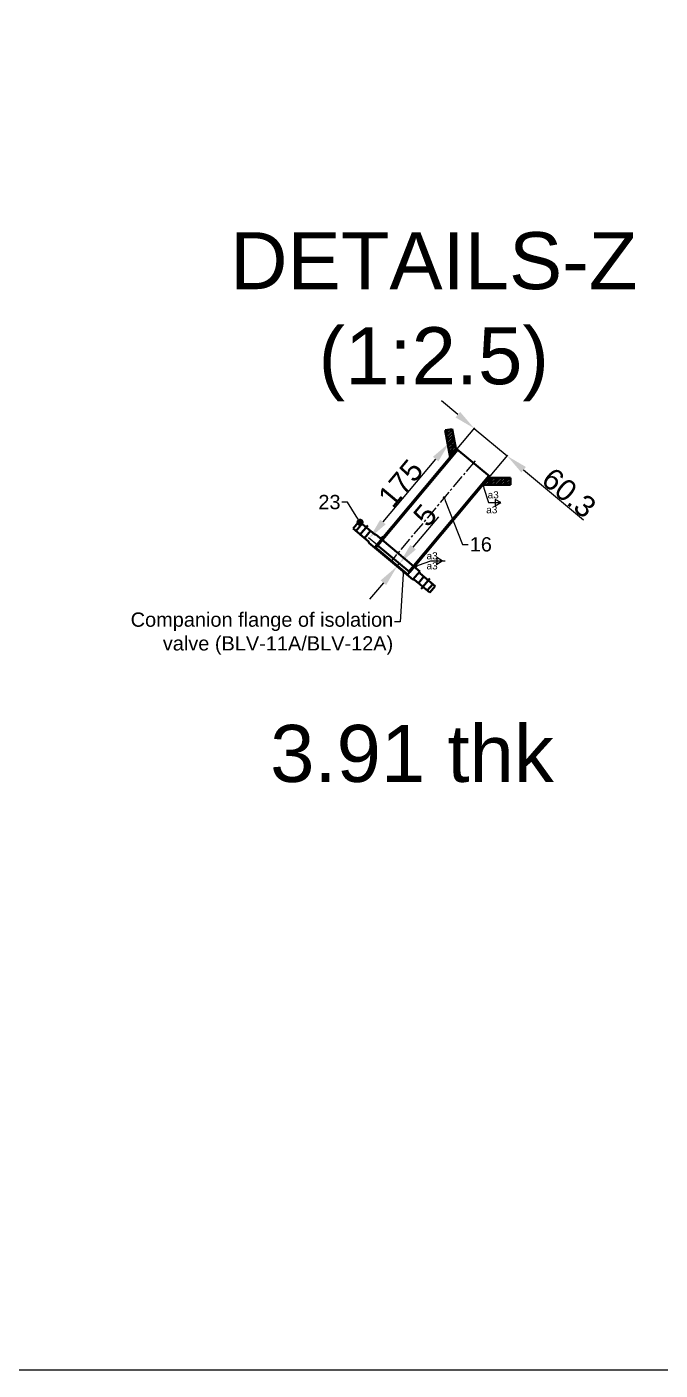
# Model space of a CAD drawing. Header units: millimetres. Extents: x 26210 to 45551, y 4625 to 8601.
# Drawn here: x 33228 to 34116, y 4778 to 6663 of the extents above; entities that cross this region are included whole.
import ezdxf
from ezdxf import colors
from ezdxf.entities.mleader import LeaderData, LeaderLine
from ezdxf.math import Vec2, Vec3

# ---------------------------------------------------------------- set-up
doc = ezdxf.new("R2010")
doc.units = ezdxf.units.MM
doc.linetypes.add('CENTER2', pattern=[28.575, 19.05, -3.175, 3.175, -3.175])
doc.styles.get("Standard").update_dxf_attribs({"font": 'arial.ttf'})
doc.dimstyles.new('ISO-25', dxfattribs={"dimtxt": 2.5, "dimasz": 2.5, "dimexe": 1.25, "dimexo": 0.625, "dimtad": 1, "dimdsep": 46, "dimtxsty": 'Standard', "dimcen": 2.5, "dimadec": 0, "dimazin": 0, "dimtfac": 1, "dimtmove": 0, "dimatfit": 3, "dimfxl": 1, "dimarcsym": 0})

# ---------------------------------------------------------------- blocks, each defined once
blk = doc.blocks.new('*U165')
at = {"color": 0, "lineweight": 40, "transparency": 16777216}
blk.add_line((6.1, 7.3), (-6.1, -7.3), dxfattribs=at)
blk = doc.blocks.new('*U166')
at = {"color": 0, "lineweight": 40, "transparency": 16777216}
blk.add_line((5.8, 6.9), (-5.8, -6.9), dxfattribs=at)
blk = doc.blocks.new('*D167')
at = {"color": 0, "lineweight": -2, "transparency": 16777216}
for p, q in [((33832.2, 6069.8), (33819.6, 6080.3)), ((33801.3, 6056.5), (33727.5, 5968.3)), ((33719.9, 5935.6), (33707.3, 5946.1))]:
    blk.add_line(p, q, dxfattribs=at)
at = {"color": 0, "lineweight": -3, "transparency": 16777216}
for points in [[(33797.5, 6059.7), (33805.1, 6053.3), (33820.6, 6079.5)], [(33723.7, 5971.5), (33731.3, 5965.1), (33708.2, 5945.3)]]:
    blk.add_solid(points, dxfattribs=at)
at = {"layer": 'Defpoints', "color": 0, "lineweight": -3, "transparency": 16777216}
for p in [(33832.7, 6069.4), (33708.2, 5945.3), (33720.4, 5935.2)]:
    blk.add_point(p, dxfattribs=at)
at = {"color": 0, "lineweight": 40, "transparency": 16777216, "insert": (33752.2, 6022.6), "char_height": 30, "attachment_point": 5, "rotation": 50.0708}
blk.add_mtext('175', dxfattribs=at)
blk = doc.blocks.new('*D168')
at = {"color": 0, "lineweight": -2, "transparency": 16777216}
for p, q in [((33832.4, 6118.9), (33809.4, 6138.1)), ((33831.6, 6071.1), (33856.3, 6100.6)), ((33855.5, 6099.6), (33901.7, 6060.9)), ((33877.8, 6032.4), (33902.5, 6061.9)), ((33924.7, 6041.7), (34008.5, 5971.5))]:
    blk.add_line(p, q, dxfattribs=at)
at = {"color": 0, "lineweight": -3, "transparency": 16777216}
for points in [[(33835.7, 6122.7), (33829.2, 6115), (33855.5, 6099.6)], [(33927.9, 6045.5), (33921.5, 6037.8), (33901.7, 6060.9)]]:
    blk.add_solid(points, dxfattribs=at)
at = {"layer": 'Defpoints', "color": 0, "lineweight": -3, "transparency": 16777216}
for p in [(33831.2, 6070.6), (33901.7, 6060.9), (33877.4, 6031.9)]:
    blk.add_point(p, dxfattribs=at)
at = {"color": 0, "transparency": 16777216, "insert": (33988.4, 6009.2), "char_height": 30, "attachment_point": 5, "rotation": 320.0708}
blk.add_mtext('60.3', dxfattribs=at)
blk = doc.blocks.new('_Dot')
at = {"color": 0, "linetype": 'ByBlock', "lineweight": -2}
blk.add_line((-0.5, 0), (-1, 0), dxfattribs=at)
at = {"color": 0, "linetype": 'ByBlock', "lineweight": -3, "const_width": 0.5}
blk.add_lwpolyline([(-0.25, 0, 1), (0.25, 0, 1)], format="xyb", close=True, dxfattribs=at)
blk = doc.blocks.new('*D169')
at = {"color": 0, "lineweight": -2, "transparency": 16777216}
for p, q in [((33769.8, 5932.9), (33805.6, 5975.7)), ((33759.9, 5895.5), (33746.4, 5906.9)), ((33747.3, 5906.1), (33750.5, 5909.9)), ((33763.1, 5899.4), (33749.6, 5910.7)), ((33728.1, 5883.1), (33708.8, 5860.1))]:
    blk.add_line(p, q, dxfattribs=at)
at = {"color": 0, "lineweight": -3, "transparency": 16777216}
for points in [[(33765.9, 5936.1), (33773.6, 5929.7), (33750.5, 5909.9)], [(33724.2, 5886.3), (33731.9, 5879.9), (33747.3, 5906.1)]]:
    blk.add_solid(points, dxfattribs=at)
at = {"layer": 'Defpoints', "color": 0, "lineweight": -3, "transparency": 16777216}
for p in [(33747.3, 5906.1), (33760.4, 5895.1), (33763.6, 5899)]:
    blk.add_point(p, dxfattribs=at)
at = {"color": 0, "transparency": 16777216, "insert": (33786.6, 5977.8), "char_height": 30, "attachment_point": 5, "rotation": 50.0708}
blk.add_mtext('5', dxfattribs=at)
blk = doc.blocks.new('*U170')
at = {"color": 0, "linetype": 'CENTER2', "lineweight": -3, "transparency": 16777216}
blk.add_line((58.4, 69.8), (-58.4, -69.8), dxfattribs=at)

msp = doc.modelspace()

# ---------------------------------------------------------------- hatches: boundary and pattern name
at = {"lineweight": 40}
h = msp.add_hatch(dxfattribs=at)
h.set_pattern_fill('ANSI31', color=256, style=0)
h.set_pattern_definition([(45, (15516.1364, 2920.9782), (-2.24506403, 2.24506403), [])])
h.paths.add_polyline_path([(33824.642, 6098.644), (33814.798, 6096.883), (33821.554, 6059.113), (33829.924, 6069.113)])
h.paths.add_polyline_path([(33906.165, 6020.41), (33906.165, 6030.41), (33876.165, 6030.41), (33867.795, 6020.41)])
at = {"linetype": 'Continuous', "lineweight": -3}
h = msp.add_hatch(color=0, dxfattribs=at)
h.set_gradient(color1=(0, 0, 255), color2=(255, 255, 0))
h.paths.add_polyline_path([(33869.38, 6020.41), (33867.795, 6020.41), (33866.956, 6019.408)])
h.paths.add_polyline_path([(33877.42, 6031.91), (33876.165, 6030.41), (33878.425, 6030.41)])
h.paths.add_polyline_path([(33821.152, 6061.361), (33820.258, 6057.564), (33821.554, 6059.113)])
h.paths.add_polyline_path([(33829.924, 6069.113), (33831.18, 6070.613), (33829.544, 6071.238)])
at = {"lineweight": 40}
h = msp.add_hatch(color=256, dxfattribs=at)
h.set_gradient(color1=(0, 0, 255), color2=(255, 255, 0), tint=1)
h.paths.add_polyline_path([(33765.098, 5897.714), (33763.599, 5898.968), (33762.231, 5894.897), (33762.531, 5894.646)])
h.paths.add_polyline_path([(33762.531, 5894.646), (33762.231, 5894.897), (33761.889, 5893.879)])
h.paths.add_polyline_path([(33774.709, 5909.196), (33771.517, 5905.382), (33772.966, 5904.169)])
h.paths.add_polyline_path([(33728.476, 5947.907), (33723.765, 5945.35), (33725.276, 5944.085)])
h.paths.add_polyline_path([(33720.357, 5935.162), (33718.858, 5936.417), (33715.649, 5932.582)])

# ---------------------------------------------------------------- linework, layer by layer
for p, q in [((33824.667, 6098.675), (33814.824, 6096.914)), ((33821.58, 6059.144), (33814.824, 6096.914)), ((33829.95, 6069.144), (33824.667, 6098.675)), ((33831.18, 6070.613), (33718.858, 5936.417)), ((33831.18, 6070.613), (33877.42, 6031.91)), ((33832.679, 6069.359), (33720.357, 5935.162)), ((33875.921, 6033.165), (33763.599, 5898.968)), ((33877.42, 6031.91), (33765.098, 5897.714)), ((33867.795, 6020.41), (33906.165, 6020.41)), ((33876.165, 6030.41), (33906.165, 6030.41)), ((33906.165, 6030.41), (33906.165, 6020.41)), ((33688.184, 5962.09), (33685.617, 5959.023)), ((33707.089, 5941.051), (33685.617, 5959.023)), ((33693.961, 5968.992), (33688.184, 5962.09)), ((33692.019, 5958.881), (33689.451, 5955.814)), ((33697.795, 5965.783), (33692.019, 5958.881)), ((33693.961, 5968.992), (33715.432, 5951.02)), ((33709.868, 5955.678), (33701.524, 5945.709)), ((33707.775, 5939.173), (33769.557, 5887.461)), ((33717.403, 5950.675), (33779.185, 5898.964)), ((33728.476, 5947.907), (33723.765, 5945.35)), ((33718.858, 5936.417), (33715.649, 5932.582)), ((33720.357, 5935.162), (33715.649, 5932.582)), ((33716.59, 5933.098), (33762.531, 5894.646)), ((33718.858, 5936.417), (33765.098, 5897.714)), ((33772.767, 5891.295), (33769.557, 5887.461)), ((33771.528, 5887.116), (33792.999, 5869.145)), ((33779.185, 5898.964), (33772.767, 5891.295)), ((33784.794, 5891.66), (33777.092, 5882.458)), ((33800.701, 5878.347), (33779.435, 5896.146)), ((33797.352, 5881.15), (33789.67, 5871.931)), ((33795.566, 5872.212), (33792.999, 5869.145)), ((33795.566, 5872.212), (33800.701, 5878.347))]:
    msp.add_line(p, q, dxfattribs=at)
at = {"color": 1, "linetype": 'Continuous', "lineweight": -3}
for p, q in [((33829.544, 6071.238), (33831.18, 6070.613)), ((33821.152, 6061.361), (33820.258, 6057.564)), ((33877.42, 6031.91), (33878.425, 6030.41)), ((33869.38, 6020.41), (33866.956, 6019.408)), ((33774.709, 5909.196), (33772.966, 5904.169)), ((33763.599, 5898.968), (33761.889, 5893.879)), ((33765.098, 5897.714), (33761.889, 5893.879))]:
    msp.add_line(p, q, dxfattribs=at)
at = {"color": 0, "linetype": 'Continuous', "lineweight": -3}
for p, q in [((33892.547, 5995.643), (33884.668, 6000.058)), ((33884.668, 6000.058), (33884.668, 5990.951)), ((33884.668, 5990.951), (33892.547, 5995.643)), ((33810.707, 5913.914), (33802.827, 5918.328)), ((33802.827, 5918.328), (33802.827, 5909.222)), ((33802.827, 5909.222), (33810.707, 5913.914))]:
    msp.add_line(p, q, dxfattribs=at)
msp.add_lwpolyline([(26229.906, 8547.969), (35695.46, 8547.969), (35675.172, 4778.161), (26209.618, 4778.161)], close=True, dxfattribs=at)
at = {"lineweight": 40}
for centre, start, end in [((33705.805, 5939.518), 350.070827, 50.070827), ((33716.716, 5952.554), 230.070827, 290.070827), ((33770.244, 5885.583), 50.070827, 110.070827), ((33780.719, 5897.68), 140.070827, 230.070827)]:
    msp.add_arc(centre, 2, start, end, dxfattribs=at)

# ---------------------------------------------------------------- block references
at = {"color": 2, "linetype": 'CENTER2', "lineweight": -3}
msp.add_blockref('*U170', (33798.139, 5984.163), dxfattribs=at)
at = {"lineweight": 40}
for name, p in [('*U166', (33700.301, 5956.513)), ('*U165', (33787.227, 5881.8))]:
    msp.add_blockref(name, p, dxfattribs=at)

# ---------------------------------------------------------------- texts
at = {"char_height": 80, "attachment_point": 1}
for s, width, insert in [('DETAILS-Z\\P    (1:2.5)      ', 2477.14155, (33513.02, 6374.969)), ('3.91 thk', 448.90999, (33569.282, 5683.532))]:
    msp.add_mtext_dynamic_manual_height_columns(s, width=width, gutter_width=12.5, heights=[0], dxfattribs=dict(at, insert=insert))
at = {"color": 0, "linetype": 'Continuous', "lineweight": -3, "char_height": 10, "attachment_point": 1}
for insert in [(33874.284, 6011.417), (33872.329, 5990.48), (33788.628, 5925.826), (33788.628, 5911.734)]:
    msp.add_mtext_dynamic_manual_height_columns('a3', width=16.03922, gutter_width=12.5, heights=[0], dxfattribs=dict(at, insert=insert))

# ---------------------------------------------------------------- dimensions: what is measured, and where the dimension line sits
dim = msp.add_aligned_dim(p1=(33831.18, 6070.613), p2=(33877.42, 6031.91), distance=37.818, dimstyle='ISO-25', override={"dimtxt": 30, "dimasz": 30})
dim.commit()
dim.dimension.update_dxf_attribs({"geometry": '*D168', "text_midpoint": (33988.363, 6009.172)})
at = {"lineweight": 40}
dim = msp.add_aligned_dim(p1=(33832.679, 6069.359), p2=(33720.357, 5935.162), distance=-15.798, dimstyle='ISO-25', override={"dimtxt": 30, "dimasz": 30}, dxfattribs=at)
dim.commit()
dim.dimension.update_dxf_attribs({"geometry": '*D167', "text_midpoint": (33752.179, 6022.632)})
dim = msp.add_linear_dim(base=(33747.313, 5906.08), p1=(33763.599, 5898.968), p2=(33760.39, 5895.134), angle=230.070827, dimstyle='ISO-25', override={"dimtxt": 30, "dimasz": 30})
dim.commit()
dim.dimension.update_dxf_attribs({"geometry": '*D169', "text_midpoint": (33798.782, 5967.572), "dimtype": 161})

# ---------------------------------------------------------------- leaders
at = {"color": 6, "linetype": 'Continuous', "lineweight": -3}
ml = msp.add_multileader_mtext('Standard', dxfattribs=at)
ml.set_content('', color=6)
ml.set_leader_properties(color=3)
ml.set_arrow_properties(name='DOT')
ml.build(insert=Vec2(0, 0))
ctx = ml.context
ctx.base_point, ctx.plane_origin = Vec3(33892.547, 5995.643), Vec3(33867.927, 6019.809)
notes = []
notes.append((ctx, [(0, (1, 1, 0), (33875.31, 5995.643), (1, 0), 17.237, [(0, [(33867.927, 6019.809)], 0, [])])]))
ctx.mtext.insert, ctx.mtext.flow_direction = Vec3(33894.547, 5997.643), 5
ml = msp.add_multileader_mtext('Standard', dxfattribs=at)
ml.set_content('23', color=6)
ml.set_leader_properties(color=3)
ml.set_arrow_properties(name='DOT')
ml.build(insert=Vec2(0, 0))
ml.multileader.update_dxf_attribs({"arrow_head_size": 10})
ctx = ml.context
ctx.base_point, ctx.char_height, ctx.arrow_head_size, ctx.plane_origin = Vec3(33636.964, 5996.105), 20, 10, Vec3(33695.319, 5967.855)
ctx.text_align_type = 2
notes.append((ctx, [(0, (1, 1, 0), (33677.954, 5996.105), (-1, 0), 8, [(0, [(33695.319, 5967.855)], 0, [])])]))
ctx.mtext.insert, ctx.mtext.alignment, ctx.mtext.flow_direction = Vec3(33667.954, 6006.282), 3, 5
ml = msp.add_multileader_mtext('Standard', dxfattribs=at)
ml.set_content('16', color=6)
ml.set_leader_properties(color=3)
ml.set_arrow_properties(name='DOT')
ml.build(insert=Vec2(0, 0))
ctx = ml.context
ctx.base_point, ctx.char_height, ctx.plane_origin = Vec3(33847.131, 5936.774), 20, Vec3(33813.377, 6002.369)
notes.append((ctx, [(0, (1, 1, 0), (33839.131, 5936.774), (1, 0), 8, [(0, [(33813.377, 6002.369)], 0, [])])]))
ctx.mtext.insert, ctx.mtext.flow_direction = Vec3(33849.131, 5946.944), 5
ml = msp.add_multileader_mtext('Standard', dxfattribs=at)
ml.set_content('Companion flange of isolation\\P valve (BLV-11A/BLV-12A)', color=6)
ml.set_leader_properties(color=3)
ml.set_arrow_properties(name='DOT')
ml.build(insert=Vec2(0, 0))
ctx = ml.context
ctx.base_point, ctx.char_height, ctx.plane_origin = Vec3(33375.004, 5828.385), 20, Vec3(33755.952, 5898.849)
ctx.text_align_type = 2
notes.append((ctx, [(0, (1, 1, 0), (33751.806, 5828.385), (-1, 0), 8, [(0, [(33755.952, 5898.849)], 0, [])])]))
ctx.mtext.insert, ctx.mtext.alignment, ctx.mtext.flow_direction = Vec3(33741.806, 5841.325), 3, 5
ml = msp.add_multileader_mtext('Standard', dxfattribs=at)
ml.set_content('', color=6)
ml.set_leader_properties(color=3)
ml.set_arrow_properties(name='DOT')
ml.build(insert=Vec2(0, 0))
ctx = ml.context
ctx.base_point, ctx.plane_origin = Vec3(33814.818, 5913.914), Vec3(33773.666, 5906.188)
notes.append((ctx, [(0, (1, 1, 0), (33794.511, 5913.914), (1, 0), 20.307, [(0, [(33773.666, 5906.188)], 0, [])])]))
ctx.mtext.insert, ctx.mtext.flow_direction = Vec3(33816.818, 5915.914), 5
for ctx, leaders in notes:
    for number, flags, end, landing, length, lines in leaders:
        leader = LeaderData()
        leader.index, (leader.has_last_leader_line, leader.has_dogleg_vector, leader.attachment_direction) = number, flags
        leader.last_leader_point, leader.dogleg_vector, leader.dogleg_length = Vec3(end), Vec3(landing), length
        for number, points, colour, breaks in lines:
            line = LeaderLine()
            line.index, line.vertices, line.color, line.breaks = number, Vec3.list(points), colors.encode_raw_color(colour), breaks
            leader.lines.append(line)
        ctx.leaders.append(leader)

doc.saveas('drawing.dxf')
